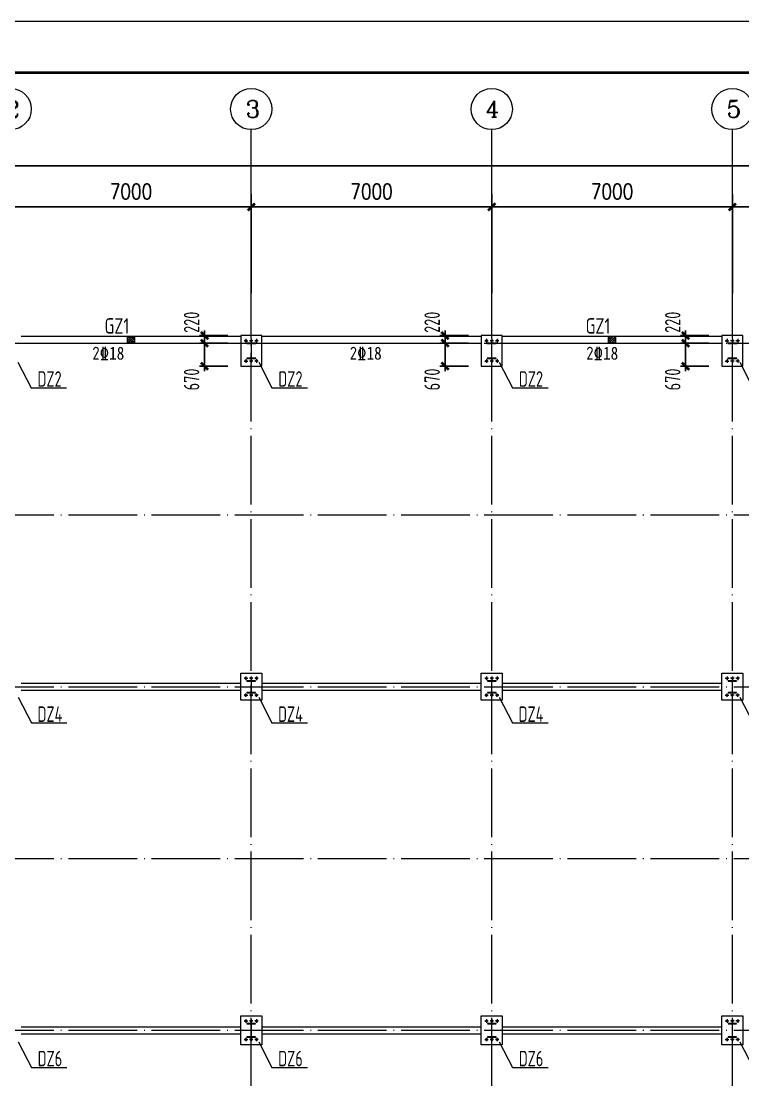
# Model space of a CAD drawing. Header units: millimetres. Extents: x 19781 to 898973, y -947928 to -267362.
# Drawn here: x 180047 to 201047, y -352504 to -321690 of the extents above; entities that cross this region are included whole.
import ezdxf
from ezdxf.enums import TextEntityAlignment as Align

# ---------------------------------------------------------------- set-up
doc = ezdxf.new("R2010")
doc.units = ezdxf.units.MM
doc.header["$LTSCALE"] = 100
doc.linetypes.add('CENTERX2', pattern=[101.599999, 63.5, -12.7, 12.7, -12.7])
doc.linetypes.add('DOTE', pattern=[2.42, 2, -0.2, 0.02, -0.2])
doc.layers.get('0').update_dxf_attribs({"lineweight": 18})
for name, color, linetype, lineweight in [('10', 7, 'Continuous', 18), ('1000', 2, 'Continuous', 18), ('11000', 4, 'Continuous', 18), ('AXIS', 3, 'Continuous', 18), ('AXIS_TEXT', 7, 'Continuous', 18), ('BORDER', 7, 'Continuous', 18), ('DIM', 3, 'Continuous', 18), ('DOTE', 1, 'DOTE', 18), ('HATCH', 254, 'Continuous', 18), ('HIDE_BEAMDIMMASS', 2, 'Continuous', 18), ('S_BEAM', 4, 'Continuous', 18), ('S_BEAMDIMLOCAL', 7, 'Continuous', 18), ('数字', 3, 'Continuous', 20), ('柱', 2, 'Continuous', 18), ('轴线', 1, 'CENTERX2', 13), ('钢柱', 4, 'Continuous', 20)]:
    doc.layers.add(name, color=color, linetype=linetype, lineweight=lineweight)
doc.styles.add('_TCH_AXIS', font='complex.shx', dxfattribs={"bigfont": 'gbcbig.shx'})
doc.styles.add('COMPLEX', font='complex.shx', dxfattribs={"bigfont": 'gbcbig.shx'})
doc.styles.add('dim_font', font='simplex.shx', dxfattribs={"width": 0.8, "bigfont": 'gbcbig.shx'})
doc.styles.get("Standard").update_dxf_attribs({"font": 'tssdeng.shx', "bigfont": 'hztxt.shx'})
doc.styles.add('TSSD_REIN', font='tssdeng.shx', dxfattribs={"width": 0.7, "bigfont": 'hztxt.shx'})
doc.dimstyles.new('DIMN150', dxfattribs={"dimscale": 1.5, "dimtxt": 300, "dimasz": 1, "dimexe": 250, "dimexo": 300, "dimgap": 150, "dimtad": 1, "dimdec": 0, "dimzin": 0, "dimdsep": 46, "dimtxsty": 'dim_font', "dimblk": '_CAXARROW', "dimcen": 0.09, "dimdle": 2, "dimclrt": 7, "dimadec": 0, "dimazin": 0, "dimtfac": 1, "dimtdec": 0, "dimtix": 1, "dimtmove": 2, "dimatfit": 3, "dimfxl": 1, "dimtolj": 1, "dimtzin": 0, "dimarcsym": 0})
doc.dimstyles.new('TSSD_100_100', dxfattribs={"dimtxt": 300, "dimasz": 100, "dimexe": 100, "dimexo": 250, "dimgap": 100, "dimtad": 1, "dimdec": 0, "dimzin": 0, "dimdsep": 46, "dimtxsty": 'TSSD_REIN', "dimblk": 'ARCHTICK', "dimcen": 0, "dimdle": 100, "dimclrt": 7, "dimadec": 0, "dimazin": 0, "dimtfac": 1, "dimtdec": 0, "dimtix": 1, "dimtmove": 2, "dimatfit": 3, "dimfxl": 1, "dimtolj": 1, "dimtzin": 0, "dimarcsym": 0})
pattern_1 = [(45, (0, 0), (-7.0710678, 7.0710678), []), (45, (0, 2.5), (-7.0710678, 7.0710678), [])]
pattern_2 = [(45, (0, 0), (-7.0710678, 7.0710678), []), (45, (0, 2.5), (-7.0710678, 7.0710678), [])]
pattern_3 = [(50, (0, 0), (-18.634971, 69.5466595), [7.5, -82.5]), (355, (0, 0), (26.726018, 71.667073), [6, -66]), (100.4514, (5.98, -0.52), (-78.641672, 43.76628), [6.374019, -70.114211]), (46.1842, (0, 20), (-20.948094, 105.948937), [11.25, -123.75]), (96.6356, (8.89, 18.62), (-113.332098, 73.354178), [9.56103, -105.1713]), (351.1842, (0, 20), (93.466195, 97.41186), [9, -99]), (21, (10, 15), (17.4183765, 69.861292), [7.5, -82.5]), (326, (10, 15), (58.119989, 49.724404), [6, -66]), (71.4514, (14.974, 11.645), (-47.563243, 76.40509), [6.374019, -70.114211]), (37.5, (0, 0), (1.2159855, 33.2893854), [0.01, -65.2, 0.01, -67, 0.01, -66.25]), (7.5, (0, 0), (26.3069537, 39.4411712), [0.01, -38.2, 0.01, -63.7, 0.01, -25.25]), (327.5, (-22.3, 0), (53.3822436, -2.2554872), [0.01, -25, 0.01, -78, 0.01, -103.5]), (317.5, (-32.3, 0), (58.318617, 10.010498), [0.01, -32.5, 0.01, -51.8, 0.01, -73.5]), (45, (0, 0), (-35.355339, 35.355339), [])]

# ---------------------------------------------------------------- blocks, each defined once
blk = doc.blocks.new('_DIMX')
blk.add_line((-150, 0), (150, 0))
blk.add_lwpolyline([(-70, -70, 50, 50, 0), (70, 70, 50, 50, 0)], format="xyseb")
blk = doc.blocks.new('*X435')
at = {"layer": 'AXIS', "color": 0, "lineweight": -2, "transparency": 16777216}
for p, q in [((179742, -329612), (179742, -326723)), ((186742, -329612), (186742, -326723)), ((179744, -327098), (186741, -327098))]:
    blk.add_line(p, q, dxfattribs=at)
at = {"layer": 'AXIS', "color": 0, "lineweight": -2, "transparency": 16777216, "xscale": 1.5, "yscale": 1.5, "zscale": 1.5, "rotation": 180}
blk.add_blockref('_DIMX', (179742, -327098), dxfattribs=at)
at = {"layer": 'AXIS', "color": 0, "lineweight": -2, "transparency": 16777216, "xscale": 1.5, "yscale": 1.5, "zscale": 1.5}
blk.add_blockref('_DIMX', (186742, -327098), dxfattribs=at)
at = {"layer": 'AXIS', "color": 7, "transparency": 16777216, "insert": (183242, -326648), "char_height": 450, "width": 3805.71, "attachment_point": 5, "style": 'dim_font'}
blk.add_mtext('7000', dxfattribs=at)
blk = doc.blocks.new('_CAXARROW')
blk.add_hatch(color=0).paths.add_polyline_path([(0, 0), (-1, 0.125), (-1, -0.125)], flags=0)
blk = doc.blocks.new('*X436')
at = {"layer": 'AXIS', "color": 0, "lineweight": -2, "transparency": 16777216}
for p, q in [((186742, -329612), (186742, -326723)), ((193742, -329612), (193742, -326723)), ((186744, -327098), (193741, -327098))]:
    blk.add_line(p, q, dxfattribs=at)
at = {"layer": 'AXIS', "color": 0, "lineweight": -2, "transparency": 16777216, "xscale": 1.5, "yscale": 1.5, "zscale": 1.5, "rotation": 180}
blk.add_blockref('_DIMX', (186742, -327098), dxfattribs=at)
at = {"layer": 'AXIS', "color": 0, "lineweight": -2, "transparency": 16777216, "xscale": 1.5, "yscale": 1.5, "zscale": 1.5}
blk.add_blockref('_DIMX', (193742, -327098), dxfattribs=at)
at = {"layer": 'AXIS', "color": 7, "transparency": 16777216, "insert": (190242, -326648), "char_height": 450, "width": 3805.71, "attachment_point": 5, "style": 'dim_font'}
blk.add_mtext('7000', dxfattribs=at)
blk = doc.blocks.new('*X437')
at = {"layer": 'AXIS', "color": 0, "lineweight": -2, "transparency": 16777216}
for p, q in [((193742, -329612), (193742, -326723)), ((200742, -329612), (200742, -326723)), ((193744, -327098), (200741, -327098))]:
    blk.add_line(p, q, dxfattribs=at)
at = {"layer": 'AXIS', "color": 0, "lineweight": -2, "transparency": 16777216, "xscale": 1.5, "yscale": 1.5, "zscale": 1.5, "rotation": 180}
blk.add_blockref('_DIMX', (193742, -327098), dxfattribs=at)
at = {"layer": 'AXIS', "color": 0, "lineweight": -2, "transparency": 16777216, "xscale": 1.5, "yscale": 1.5, "zscale": 1.5}
blk.add_blockref('_DIMX', (200742, -327098), dxfattribs=at)
at = {"layer": 'AXIS', "color": 7, "transparency": 16777216, "insert": (197242, -326648), "char_height": 450, "width": 3805.71, "attachment_point": 5, "style": 'dim_font'}
blk.add_mtext('7000', dxfattribs=at)
blk = doc.blocks.new('*X438')
at = {"layer": 'AXIS', "color": 0, "lineweight": -2, "transparency": 16777216}
for p, q in [((200742, -329612), (200742, -326723)), ((207742, -329612), (207742, -326723)), ((200744, -327098), (207741, -327098))]:
    blk.add_line(p, q, dxfattribs=at)
at = {"layer": 'AXIS', "color": 0, "lineweight": -2, "transparency": 16777216, "xscale": 1.5, "yscale": 1.5, "zscale": 1.5, "rotation": 180}
blk.add_blockref('_DIMX', (200742, -327098), dxfattribs=at)
at = {"layer": 'AXIS', "color": 0, "lineweight": -2, "transparency": 16777216, "xscale": 1.5, "yscale": 1.5, "zscale": 1.5}
blk.add_blockref('_DIMX', (207742, -327098), dxfattribs=at)
at = {"layer": 'AXIS', "color": 7, "transparency": 16777216, "insert": (204242, -326648), "char_height": 450, "width": 3805.71, "attachment_point": 5, "style": 'dim_font'}
blk.add_mtext('7000', dxfattribs=at)
blk = doc.blocks.new('_AXISO')
blk.add_circle((0, 0), 0.5)
at = {"layer": 'AXIS_TEXT', "style": 'COMPLEX', "width": 1.04167}
blk.add_attdef('A', (-0.25, -0.28), '', height=0.56, dxfattribs=at)
blk = doc.blocks.new('*X449')
at = {"layer": 'AXIS', "color": 0, "lineweight": -2, "transparency": 16777216}
for p, q in [((172742, -329312), (172742, -325523)), ((270742, -329312), (270742, -325523)), ((172744, -325898), (270741, -325898))]:
    blk.add_line(p, q, dxfattribs=at)
at = {"layer": 'AXIS', "color": 0, "lineweight": -2, "transparency": 16777216, "xscale": 1.5, "yscale": 1.5, "zscale": 1.5, "rotation": 180}
blk.add_blockref('_DIMX', (172742, -325898), dxfattribs=at)
at = {"layer": 'AXIS', "color": 0, "lineweight": -2, "transparency": 16777216, "xscale": 1.5, "yscale": 1.5, "zscale": 1.5}
blk.add_blockref('_DIMX', (270742, -325898), dxfattribs=at)
at = {"layer": 'AXIS', "color": 7, "transparency": 16777216, "insert": (221742, -325448), "char_height": 450, "width": 4834.29, "attachment_point": 5, "style": 'dim_font'}
blk.add_mtext('98000', dxfattribs=at)
blk = doc.blocks.new('_ArchTick_0')
at = {"color": 0, "linetype": 'ByBlock'}
blk.add_lwpolyline([(-0.71, -0.71, 0.5, 0.5, 0), (0.71, 0.71, 0.5, 0.5, 0)], format="xyseb", dxfattribs=at)
blk = doc.blocks.new('*X952')
at = {"layer": 'DIM', "color": 0, "lineweight": -2, "ltscale": 100, "transparency": 16777216}
for p, q in [((185382, -330912), (185382, -331882)), ((186062, -331062), (185232, -331062)), ((186062, -331732), (185232, -331732))]:
    blk.add_line(p, q, dxfattribs=at)
at = {"layer": 'DIM', "color": 0, "lineweight": -2, "ltscale": 100, "transparency": 16777216, "xscale": 150, "yscale": 150, "zscale": 150}
for p, rotation in [((185382, -331062), 90), ((185382, -331732), 270)]:
    blk.add_blockref('_ArchTick_0', p, dxfattribs=dict(at, rotation=rotation))
at = {"layer": 'DIM', "color": 7, "ltscale": 100, "transparency": 16777216, "insert": (185007, -332119), "char_height": 450, "width": 2385, "attachment_point": 5, "rotation": 90, "style": 'TSSD_REIN'}
blk.add_mtext('670', dxfattribs=at)
blk = doc.blocks.new('_ARCHTICK')
at = {"color": 0, "linetype": 'ByBlock', "const_width": 0.5}
blk.add_lwpolyline([(-0.5, -0.5), (0.5, 0.5)], dxfattribs=at)
blk = doc.blocks.new('*X953')
at = {"layer": 'DIM', "color": 0, "lineweight": -2, "ltscale": 100, "transparency": 16777216}
for p, q in [((186062, -330842), (185232, -330842)), ((185382, -330842), (185382, -330692)), ((185382, -330842), (185382, -331062)), ((186062, -331062), (185232, -331062)), ((185382, -331062), (185382, -331212))]:
    blk.add_line(p, q, dxfattribs=at)
at = {"layer": 'DIM', "color": 0, "lineweight": -2, "ltscale": 100, "transparency": 16777216, "xscale": 150, "yscale": 150, "zscale": 150}
for p, rotation in [((185382, -330842), 270), ((185382, -331062), 90)]:
    blk.add_blockref('_ArchTick_0', p, dxfattribs=dict(at, rotation=rotation))
at = {"layer": 'DIM', "color": 7, "ltscale": 100, "transparency": 16777216, "insert": (185007, -330455), "char_height": 450, "width": 2430, "attachment_point": 5, "rotation": 90, "style": 'TSSD_REIN'}
blk.add_mtext('220', dxfattribs=at)
blk = doc.blocks.new('*X956')
at = {"layer": 'DIM', "color": 0, "lineweight": -2, "ltscale": 100, "transparency": 16777216}
for p, q in [((192382, -330912), (192382, -331882)), ((193062, -331062), (192232, -331062)), ((193062, -331732), (192232, -331732))]:
    blk.add_line(p, q, dxfattribs=at)
at = {"layer": 'DIM', "color": 0, "lineweight": -2, "ltscale": 100, "transparency": 16777216, "xscale": 150, "yscale": 150, "zscale": 150}
for p, rotation in [((192382, -331062), 90), ((192382, -331732), 270)]:
    blk.add_blockref('_ArchTick_0', p, dxfattribs=dict(at, rotation=rotation))
at = {"layer": 'DIM', "color": 7, "ltscale": 100, "transparency": 16777216, "insert": (192007, -332119), "char_height": 450, "width": 2385, "attachment_point": 5, "rotation": 90, "style": 'TSSD_REIN'}
blk.add_mtext('670', dxfattribs=at)
blk = doc.blocks.new('*X957')
at = {"layer": 'DIM', "color": 0, "lineweight": -2, "ltscale": 100, "transparency": 16777216}
for p, q in [((193062, -330842), (192232, -330842)), ((192382, -330842), (192382, -330692)), ((192382, -330842), (192382, -331062)), ((193062, -331062), (192232, -331062)), ((192382, -331062), (192382, -331212))]:
    blk.add_line(p, q, dxfattribs=at)
at = {"layer": 'DIM', "color": 0, "lineweight": -2, "ltscale": 100, "transparency": 16777216, "xscale": 150, "yscale": 150, "zscale": 150}
for p, rotation in [((192382, -330842), 270), ((192382, -331062), 90)]:
    blk.add_blockref('_ArchTick_0', p, dxfattribs=dict(at, rotation=rotation))
at = {"layer": 'DIM', "color": 7, "ltscale": 100, "transparency": 16777216, "insert": (192007, -330455), "char_height": 450, "width": 2430, "attachment_point": 5, "rotation": 90, "style": 'TSSD_REIN'}
blk.add_mtext('220', dxfattribs=at)
blk = doc.blocks.new('*X960')
at = {"layer": 'DIM', "color": 0, "lineweight": -2, "ltscale": 100, "transparency": 16777216}
for p, q in [((199382, -330912), (199382, -331882)), ((200062, -331062), (199232, -331062)), ((200062, -331732), (199232, -331732))]:
    blk.add_line(p, q, dxfattribs=at)
at = {"layer": 'DIM', "color": 0, "lineweight": -2, "ltscale": 100, "transparency": 16777216, "xscale": 150, "yscale": 150, "zscale": 150}
for p, rotation in [((199382, -331062), 90), ((199382, -331732), 270)]:
    blk.add_blockref('_ArchTick_0', p, dxfattribs=dict(at, rotation=rotation))
at = {"layer": 'DIM', "color": 7, "ltscale": 100, "transparency": 16777216, "insert": (199007, -332119), "char_height": 450, "width": 2385, "attachment_point": 5, "rotation": 90, "style": 'TSSD_REIN'}
blk.add_mtext('670', dxfattribs=at)
blk = doc.blocks.new('*X961')
at = {"layer": 'DIM', "color": 0, "lineweight": -2, "ltscale": 100, "transparency": 16777216}
for p, q in [((200062, -330842), (199232, -330842)), ((199382, -330842), (199382, -330692)), ((199382, -330842), (199382, -331062)), ((200062, -331062), (199232, -331062)), ((199382, -331062), (199382, -331212))]:
    blk.add_line(p, q, dxfattribs=at)
at = {"layer": 'DIM', "color": 0, "lineweight": -2, "ltscale": 100, "transparency": 16777216, "xscale": 150, "yscale": 150, "zscale": 150}
for p, rotation in [((199382, -330842), 270), ((199382, -331062), 90)]:
    blk.add_blockref('_ArchTick_0', p, dxfattribs=dict(at, rotation=rotation))
at = {"layer": 'DIM', "color": 7, "ltscale": 100, "transparency": 16777216, "insert": (199007, -330455), "char_height": 450, "width": 2430, "attachment_point": 5, "rotation": 90, "style": 'TSSD_REIN'}
blk.add_mtext('220', dxfattribs=at)

msp = doc.modelspace()

# ---------------------------------------------------------------- hatches: boundary and pattern name
h = msp.add_hatch(color=256)
edge = h.paths.add_edge_path(flags=0)
edge.add_arc((186587, -330992), 26, 0, 360)
h = msp.add_hatch(color=256)
edge = h.paths.add_edge_path(flags=0)
edge.add_arc((186742, -330992), 26, 0, 360)
h = msp.add_hatch(color=256)
edge = h.paths.add_edge_path(flags=0)
edge.add_arc((186897, -330992), 26, 0, 360)
h = msp.add_hatch(color=256)
edge = h.paths.add_edge_path(flags=0)
edge.add_arc((193587, -330992), 26, 0, 360)
h = msp.add_hatch(color=256)
edge = h.paths.add_edge_path(flags=0)
edge.add_arc((193742, -330992), 26, 0, 360)
h = msp.add_hatch(color=256)
edge = h.paths.add_edge_path(flags=0)
edge.add_arc((193897, -330992), 26, 0, 360)
h = msp.add_hatch(color=256)
edge = h.paths.add_edge_path(flags=0)
edge.add_arc((200587, -330992), 26, 0, 360)
h = msp.add_hatch(color=256)
edge = h.paths.add_edge_path(flags=0)
edge.add_arc((200742, -330992), 26, 0, 360)
h = msp.add_hatch(color=256)
edge = h.paths.add_edge_path(flags=0)
edge.add_arc((200897, -330992), 26, 0, 360)
h = msp.add_hatch(color=256)
edge = h.paths.add_edge_path(flags=0)
edge.add_arc((186587, -331582), 26, 0, 360)
h = msp.add_hatch(color=256)
edge = h.paths.add_edge_path(flags=0)
edge.add_arc((186742, -331582), 26, 0, 360)
h = msp.add_hatch(color=256)
edge = h.paths.add_edge_path(flags=0)
edge.add_arc((186897, -331582), 26, 0, 360)
h = msp.add_hatch(color=256)
edge = h.paths.add_edge_path(flags=0)
edge.add_arc((193587, -331582), 26, 0, 360)
h = msp.add_hatch(color=256)
edge = h.paths.add_edge_path(flags=0)
edge.add_arc((193742, -331582), 26, 0, 360)
h = msp.add_hatch(color=256)
edge = h.paths.add_edge_path(flags=0)
edge.add_arc((193897, -331582), 26, 0, 360)
h = msp.add_hatch(color=256)
edge = h.paths.add_edge_path(flags=0)
edge.add_arc((200587, -331582), 26, 0, 360)
h = msp.add_hatch(color=256)
edge = h.paths.add_edge_path(flags=0)
edge.add_arc((200742, -331582), 26, 0, 360)
h = msp.add_hatch(color=256)
edge = h.paths.add_edge_path(flags=0)
edge.add_arc((200897, -331582), 26, 0, 360)
h = msp.add_hatch(color=256)
edge = h.paths.add_edge_path(flags=0)
edge.add_arc((186587, -340817), 26, 0, 360)
h = msp.add_hatch(color=256)
edge = h.paths.add_edge_path(flags=0)
edge.add_arc((186742, -340817), 26, 0, 360)
h = msp.add_hatch(color=256)
edge = h.paths.add_edge_path(flags=0)
edge.add_arc((186897, -340817), 26, 0, 360)
h = msp.add_hatch(color=256)
edge = h.paths.add_edge_path(flags=0)
edge.add_arc((193587, -340817), 26, 0, 360)
h = msp.add_hatch(color=256)
edge = h.paths.add_edge_path(flags=0)
edge.add_arc((193742, -340817), 26, 0, 360)
h = msp.add_hatch(color=256)
edge = h.paths.add_edge_path(flags=0)
edge.add_arc((193897, -340817), 26, 0, 360)
h = msp.add_hatch(color=256)
edge = h.paths.add_edge_path(flags=0)
edge.add_arc((200587, -340817), 26, 0, 360)
h = msp.add_hatch(color=256)
edge = h.paths.add_edge_path(flags=0)
edge.add_arc((200742, -340817), 26, 0, 360)
h = msp.add_hatch(color=256)
edge = h.paths.add_edge_path(flags=0)
edge.add_arc((200897, -340817), 26, 0, 360)
h = msp.add_hatch(color=256)
edge = h.paths.add_edge_path(flags=0)
edge.add_arc((186587, -341307), 26, 0, 360)
h = msp.add_hatch(color=256)
edge = h.paths.add_edge_path(flags=0)
edge.add_arc((186742, -341307), 26, 0, 360)
h = msp.add_hatch(color=256)
edge = h.paths.add_edge_path(flags=0)
edge.add_arc((186897, -341307), 26, 0, 360)
h = msp.add_hatch(color=256)
edge = h.paths.add_edge_path(flags=0)
edge.add_arc((193587, -341307), 26, 0, 360)
h = msp.add_hatch(color=256)
edge = h.paths.add_edge_path(flags=0)
edge.add_arc((193742, -341307), 26, 0, 360)
h = msp.add_hatch(color=256)
edge = h.paths.add_edge_path(flags=0)
edge.add_arc((193897, -341307), 26, 0, 360)
h = msp.add_hatch(color=256)
edge = h.paths.add_edge_path(flags=0)
edge.add_arc((200587, -341307), 26, 0, 360)
h = msp.add_hatch(color=256)
edge = h.paths.add_edge_path(flags=0)
edge.add_arc((200742, -341307), 26, 0, 360)
h = msp.add_hatch(color=256)
edge = h.paths.add_edge_path(flags=0)
edge.add_arc((200897, -341307), 26, 0, 360)
h = msp.add_hatch(color=256)
edge = h.paths.add_edge_path(flags=0)
edge.add_arc((186587, -350792), 26, 0, 360)
h = msp.add_hatch(color=256)
edge = h.paths.add_edge_path(flags=0)
edge.add_arc((186742, -350792), 26, 0, 360)
h = msp.add_hatch(color=256)
edge = h.paths.add_edge_path(flags=0)
edge.add_arc((186897, -350792), 26, 0, 360)
h = msp.add_hatch(color=256)
edge = h.paths.add_edge_path(flags=0)
edge.add_arc((193587, -350792), 26, 0, 360)
h = msp.add_hatch(color=256)
edge = h.paths.add_edge_path(flags=0)
edge.add_arc((193742, -350792), 26, 0, 360)
h = msp.add_hatch(color=256)
edge = h.paths.add_edge_path(flags=0)
edge.add_arc((193897, -350792), 26, 0, 360)
h = msp.add_hatch(color=256)
edge = h.paths.add_edge_path(flags=0)
edge.add_arc((200587, -350792), 26, 0, 360)
h = msp.add_hatch(color=256)
edge = h.paths.add_edge_path(flags=0)
edge.add_arc((200742, -350792), 26, 0, 360)
h = msp.add_hatch(color=256)
edge = h.paths.add_edge_path(flags=0)
edge.add_arc((200897, -350792), 26, 0, 360)
h = msp.add_hatch(color=256)
edge = h.paths.add_edge_path(flags=0)
edge.add_arc((186587, -351332), 26, 0, 360)
h = msp.add_hatch(color=256)
edge = h.paths.add_edge_path(flags=0)
edge.add_arc((186742, -351332), 26, 0, 360)
h = msp.add_hatch(color=256)
edge = h.paths.add_edge_path(flags=0)
edge.add_arc((186897, -351332), 26, 0, 360)
h = msp.add_hatch(color=256)
edge = h.paths.add_edge_path(flags=0)
edge.add_arc((193587, -351332), 26, 0, 360)
h = msp.add_hatch(color=256)
edge = h.paths.add_edge_path(flags=0)
edge.add_arc((193742, -351332), 26, 0, 360)
h = msp.add_hatch(color=256)
edge = h.paths.add_edge_path(flags=0)
edge.add_arc((193897, -351332), 26, 0, 360)
h = msp.add_hatch(color=256)
edge = h.paths.add_edge_path(flags=0)
edge.add_arc((200587, -351332), 26, 0, 360)
h = msp.add_hatch(color=256)
edge = h.paths.add_edge_path(flags=0)
edge.add_arc((200742, -351332), 26, 0, 360)
h = msp.add_hatch(color=256)
edge = h.paths.add_edge_path(flags=0)
edge.add_arc((200897, -351332), 26, 0, 360)
at = {"layer": '10', "ltscale": 100}
h = msp.add_hatch(dxfattribs=at)
h.set_pattern_fill('金属', color=256, style=0, pattern_type=0)
h.set_pattern_definition(pattern_1)
h.paths.add_polyline_path([(186746, -331074), (186872, -331074), (186872, -331062), (186612, -331062), (186612, -331074), (186738, -331074), (186738, -331500), (186612, -331500), (186612, -331512), (186872, -331512), (186872, -331500), (186746, -331500)], flags=0)
h = msp.add_hatch(dxfattribs=at)
h.set_pattern_fill('金属', color=256, style=0, pattern_type=0)
h.set_pattern_definition(pattern_1)
h.paths.add_polyline_path([(193746, -331074), (193872, -331074), (193872, -331062), (193612, -331062), (193612, -331074), (193738, -331074), (193738, -331500), (193612, -331500), (193612, -331512), (193872, -331512), (193872, -331500), (193746, -331500)], flags=0)
h = msp.add_hatch(dxfattribs=at)
h.set_pattern_fill('金属', color=256, style=0, pattern_type=0)
h.set_pattern_definition(pattern_1)
h.paths.add_polyline_path([(200746, -331074), (200872, -331074), (200872, -331062), (200612, -331062), (200612, -331074), (200738, -331074), (200738, -331500), (200612, -331500), (200612, -331512), (200872, -331512), (200872, -331500), (200746, -331500)], flags=0)
h = msp.add_hatch(dxfattribs=at)
h.set_pattern_fill('金属', color=256, style=0, pattern_type=0)
h.set_pattern_definition(pattern_2)
h.paths.add_polyline_path([(186746, -340897), (186867, -340897), (186867, -340887), (186617, -340887), (186617, -340897), (186738, -340897), (186738, -341227), (186617, -341227), (186617, -341237), (186867, -341237), (186867, -341227), (186746, -341227)], flags=0)
h = msp.add_hatch(dxfattribs=at)
h.set_pattern_fill('金属', color=256, style=0, pattern_type=0)
h.set_pattern_definition(pattern_2)
h.paths.add_polyline_path([(193746, -340897), (193867, -340897), (193867, -340887), (193617, -340887), (193617, -340897), (193738, -340897), (193738, -341227), (193617, -341227), (193617, -341237), (193867, -341237), (193867, -341227), (193746, -341227)], flags=0)
h = msp.add_hatch(dxfattribs=at)
h.set_pattern_fill('金属', color=256, style=0, pattern_type=0)
h.set_pattern_definition(pattern_2)
h.paths.add_polyline_path([(200746, -340897), (200867, -340897), (200867, -340887), (200617, -340887), (200617, -340897), (200738, -340897), (200738, -341227), (200617, -341227), (200617, -341237), (200867, -341237), (200867, -341227), (200746, -341227)], flags=0)
h = msp.add_hatch(dxfattribs=at)
h.set_pattern_fill('金属', color=256, style=0, pattern_type=0)
h.set_pattern_definition(pattern_1)
h.paths.add_polyline_path([(186746, -350874), (186867, -350874), (186867, -350862), (186617, -350862), (186617, -350874), (186738, -350874), (186738, -351250), (186617, -351250), (186617, -351262), (186867, -351262), (186867, -351250), (186746, -351250)], flags=0)
h = msp.add_hatch(dxfattribs=at)
h.set_pattern_fill('金属', color=256, style=0, pattern_type=0)
h.set_pattern_definition(pattern_1)
h.paths.add_polyline_path([(193746, -350874), (193867, -350874), (193867, -350862), (193617, -350862), (193617, -350874), (193738, -350874), (193738, -351250), (193617, -351250), (193617, -351262), (193867, -351262), (193867, -351250), (193746, -351250)], flags=0)
h = msp.add_hatch(dxfattribs=at)
h.set_pattern_fill('金属', color=256, style=0, pattern_type=0)
h.set_pattern_definition(pattern_1)
h.paths.add_polyline_path([(200746, -350874), (200867, -350874), (200867, -350862), (200617, -350862), (200617, -350874), (200738, -350874), (200738, -351250), (200617, -351250), (200617, -351262), (200867, -351262), (200867, -351250), (200746, -351250)], flags=0)
at = {"layer": 'HATCH', "ltscale": 100}
h = msp.add_hatch(dxfattribs=at)
h.set_pattern_fill('ARMORED', color=256, style=0, pattern_type=0)
h.set_pattern_definition(pattern_3)
h.paths.add_polyline_path([(183342, -330862), (183342, -331062), (183142, -331062), (183142, -330862)], flags=0)
h = msp.add_hatch(dxfattribs=at)
h.set_pattern_fill('ARMORED', color=256, style=0, pattern_type=0)
h.set_pattern_definition(pattern_3)
h.paths.add_polyline_path([(197342, -330862), (197342, -331062), (197142, -331062), (197142, -330862)], flags=0)

# ---------------------------------------------------------------- linework, layer by layer
at = {"layer": '1000', "ltscale": 100}
for points in [[(187047, -330842), (186437, -330842), (186437, -331732), (187047, -331732)], [(194047, -330842), (193437, -330842), (193437, -331732), (194047, -331732)], [(201047, -330842), (200437, -330842), (200437, -331732), (201047, -331732)], [(186437, -341457), (186437, -340667), (187047, -340667), (187047, -341457)], [(193437, -341457), (193437, -340667), (194047, -340667), (194047, -341457)], [(200437, -341457), (200437, -340667), (201047, -340667), (201047, -341457)], [(186437, -350642), (187047, -350642), (187047, -351482), (186437, -351482)], [(193437, -350642), (194047, -350642), (194047, -351482), (193437, -351482)], [(200437, -350642), (201047, -350642), (201047, -351482), (200437, -351482)]]:
    msp.add_lwpolyline(points, close=True, dxfattribs=at)
at = {"layer": '11000'}
for centre in [(186587, -330992), (186742, -330992), (186897, -330992), (193587, -330992), (193742, -330992), (193897, -330992), (200587, -330992), (200742, -330992), (200897, -330992), (186587, -331582), (186742, -331582), (186897, -331582), (193587, -331582), (193742, -331582), (193897, -331582), (200587, -331582), (200742, -331582), (200897, -331582), (186587, -340817), (186742, -340817), (186897, -340817), (193587, -340817), (193742, -340817), (193897, -340817), (200587, -340817), (200742, -340817), (200897, -340817), (186587, -341307), (186742, -341307), (186897, -341307), (193587, -341307), (193742, -341307), (193897, -341307), (200587, -341307), (200742, -341307), (200897, -341307), (186587, -350792), (186742, -350792), (186897, -350792), (193587, -350792), (193742, -350792), (193897, -350792), (200587, -350792), (200742, -350792), (200897, -350792), (186587, -351332), (186742, -351332), (186897, -351332), (193587, -351332), (193742, -351332), (193897, -351332), (200587, -351332), (200742, -351332), (200897, -351332)]:
    msp.add_circle(centre, 26, dxfattribs=at)
at = {"layer": 'AXIS'}
for p, q in [((186742, -330062), (186742, -324848)), ((193742, -330062), (193742, -324848)), ((200742, -330062), (200742, -324848))]:
    msp.add_line(p, q, dxfattribs=at)
at = {"layer": 'BORDER'}
msp.add_lwpolyline([(157416.79, -384690.47), (157416.79, -321690.47), (291066.79, -321690.47), (291066.79, -384690.47)], close=True, dxfattribs=at)
msp.add_lwpolyline([(161166.79, -383190.47, 75, 75, 0), (161166.79, -323190.47, 75, 75, 0), (289566.79, -323190.47, 75, 75, 0), (289566.79, -383190.47, 75, 75, 0)], format="xyseb", close=True, dxfattribs=at)
at = {"layer": 'DOTE', "linetype": 'DOTE', "ltscale": 10}
for p, q in [((186742, -372062), (186742, -330062)), ((193742, -372062), (193742, -330062)), ((200742, -372062), (200742, -330062)), ((171742, -331062), (271742, -331062)), ((171742, -336062), (271742, -336062)), ((171742, -341062), (271742, -341062)), ((171742, -346062), (271742, -346062)), ((171742, -351062), (271742, -351062))]:
    msp.add_line(p, q, dxfattribs=at)
at = {"layer": 'S_BEAM'}
for p, q in [((180047, -330862), (186437, -330862)), ((187047, -330862), (193437.01, -330862)), ((194047.01, -330862), (200437.01, -330862)), ((180047, -331062), (186437, -331062)), ((187047, -331062), (193437.01, -331062)), ((194047.01, -331062), (200437.01, -331062)), ((180047, -340962), (186437, -340962)), ((187047, -340962), (193437.01, -340962)), ((194047.01, -340962), (200437.01, -340962)), ((180047, -341162), (186437, -341162)), ((187047, -341162), (193437.01, -341162)), ((194047.01, -341162), (200437.01, -341162)), ((180047, -350962), (186437, -350962)), ((187047, -350962), (193437.01, -350962)), ((194047.01, -350962), (200437.01, -350962)), ((180047, -351162), (186437, -351162)), ((187047, -351162), (193437.01, -351162)), ((194047.01, -351162), (200437.01, -351162))]:
    msp.add_line(p, q, dxfattribs=at)
at = {"layer": '数字', "ltscale": 100}
for p, q in [((179949, -331613), (180333.43, -332361.58)), ((186958, -331613), (187342.43, -332361.58)), ((193958, -331613), (194342.43, -332361.58)), ((200958, -331613), (201342.43, -332361.58)), ((180333.43, -332361.58), (181369, -332361.58)), ((187342.43, -332361.58), (188378, -332361.58)), ((194342.43, -332361.58), (195378, -332361.58)), ((179960, -341369), (180344.43, -342117.58)), ((186960, -341369), (187344.43, -342117.58)), ((193960, -341369), (194344.43, -342117.58)), ((200960, -341369), (201344.43, -342117.58)), ((180344.43, -342117.58), (181380, -342117.58)), ((187344.43, -342117.58), (188380, -342117.58)), ((194344.43, -342117.58), (195380, -342117.58)), ((179960, -351394), (180344.43, -352142.58)), ((186960, -351394), (187344.43, -352142.58)), ((193960, -351394), (194344.43, -352142.58)), ((200960, -351394), (201344.43, -352142.58)), ((180344.43, -352142.58), (181380, -352142.58)), ((187344.43, -352142.58), (188380, -352142.58)), ((194344.43, -352142.58), (195380, -352142.58))]:
    msp.add_line(p, q, dxfattribs=at)
at = {"layer": '柱'}
for points in [[(183342, -330862), (183342, -331062), (183142, -331062), (183142, -330862)], [(197342, -330862), (197342, -331062), (197142, -331062), (197142, -330862)]]:
    msp.add_lwpolyline(points, close=True, dxfattribs=at)
at = {"layer": '轴线'}
for p, q in [((186587, -330941), (186587, -331043)), ((186742, -330941), (186742, -331043)), ((186897, -330941), (186897, -331043)), ((193587, -330941), (193587, -331043)), ((193742, -330941), (193742, -331043)), ((193897, -330941), (193897, -331043)), ((200587, -330941), (200587, -331043)), ((200742, -330941), (200742, -331043)), ((200897, -330941), (200897, -331043)), ((186536, -330992), (186638, -330992)), ((186793, -330992), (186691, -330992)), ((186948, -330992), (186846, -330992)), ((193536, -330992), (193638, -330992)), ((193793, -330992), (193691, -330992)), ((193948, -330992), (193846, -330992)), ((200536, -330992), (200638, -330992)), ((200793, -330992), (200691, -330992)), ((200948, -330992), (200846, -330992)), ((186587, -331531), (186587, -331633)), ((186742, -331531), (186742, -331633)), ((186897, -331531), (186897, -331633)), ((193587, -331531), (193587, -331633)), ((193742, -331531), (193742, -331633)), ((193897, -331531), (193897, -331633)), ((200587, -331531), (200587, -331633)), ((200742, -331531), (200742, -331633)), ((200897, -331531), (200897, -331633)), ((186536, -331582), (186638, -331582)), ((186793, -331582), (186691, -331582)), ((186948, -331582), (186846, -331582)), ((193536, -331582), (193638, -331582)), ((193793, -331582), (193691, -331582)), ((193948, -331582), (193846, -331582)), ((200536, -331582), (200638, -331582)), ((200793, -331582), (200691, -331582)), ((200948, -331582), (200846, -331582)), ((186587, -340766), (186587, -340868)), ((186742, -340766), (186742, -340868)), ((186897, -340766), (186897, -340868)), ((193587, -340766), (193587, -340868)), ((193742, -340766), (193742, -340868)), ((193897, -340766), (193897, -340868)), ((200587, -340766), (200587, -340868)), ((200742, -340766), (200742, -340868)), ((200897, -340766), (200897, -340868)), ((186536, -340817), (186638, -340817)), ((186793, -340817), (186691, -340817)), ((186948, -340817), (186846, -340817)), ((193536, -340817), (193638, -340817)), ((193793, -340817), (193691, -340817)), ((193948, -340817), (193846, -340817)), ((200536, -340817), (200638, -340817)), ((200793, -340817), (200691, -340817)), ((200948, -340817), (200846, -340817)), ((186536, -341307), (186638, -341307)), ((186587, -341358), (186587, -341256)), ((186793, -341307), (186691, -341307)), ((186742, -341358), (186742, -341256)), ((186948, -341307), (186846, -341307)), ((186897, -341358), (186897, -341256)), ((193536, -341307), (193638, -341307)), ((193587, -341358), (193587, -341256)), ((193793, -341307), (193691, -341307)), ((193742, -341358), (193742, -341256)), ((193948, -341307), (193846, -341307)), ((193897, -341358), (193897, -341256)), ((200536, -341307), (200638, -341307)), ((200587, -341358), (200587, -341256)), ((200793, -341307), (200691, -341307)), ((200742, -341358), (200742, -341256)), ((200948, -341307), (200846, -341307)), ((200897, -341358), (200897, -341256)), ((186536, -350792), (186638, -350792)), ((186587, -350741), (186587, -350843)), ((186793, -350792), (186691, -350792)), ((186742, -350741), (186742, -350843)), ((186948, -350792), (186846, -350792)), ((186897, -350741), (186897, -350843)), ((193536, -350792), (193638, -350792)), ((193587, -350741), (193587, -350843)), ((193793, -350792), (193691, -350792)), ((193742, -350741), (193742, -350843)), ((193948, -350792), (193846, -350792)), ((193897, -350741), (193897, -350843)), ((200536, -350792), (200638, -350792)), ((200587, -350741), (200587, -350843)), ((200793, -350792), (200691, -350792)), ((200742, -350741), (200742, -350843)), ((200948, -350792), (200846, -350792)), ((200897, -350741), (200897, -350843)), ((186536, -351332), (186638, -351332)), ((186587, -351281), (186587, -351383)), ((186793, -351332), (186691, -351332)), ((186742, -351281), (186742, -351383)), ((186948, -351332), (186846, -351332)), ((186897, -351281), (186897, -351383)), ((193536, -351332), (193638, -351332)), ((193587, -351281), (193587, -351383)), ((193793, -351332), (193691, -351332)), ((193742, -351281), (193742, -351383)), ((193948, -351332), (193846, -351332)), ((193897, -351281), (193897, -351383)), ((200536, -351332), (200638, -351332)), ((200587, -351281), (200587, -351383)), ((200793, -351332), (200691, -351332)), ((200742, -351281), (200742, -351383)), ((200948, -351332), (200846, -351332)), ((200897, -351281), (200897, -351383))]:
    msp.add_line(p, q, dxfattribs=at)
at = {"layer": '钢柱', "ltscale": 100}
for points in [[(186746, -331074), (186872, -331074), (186872, -331062), (186612, -331062), (186612, -331074), (186738, -331074), (186738, -331500), (186612, -331500), (186612, -331512), (186872, -331512), (186872, -331500), (186746, -331500)], [(193746, -331074), (193872, -331074), (193872, -331062), (193612, -331062), (193612, -331074), (193738, -331074), (193738, -331500), (193612, -331500), (193612, -331512), (193872, -331512), (193872, -331500), (193746, -331500)], [(200746, -331074), (200872, -331074), (200872, -331062), (200612, -331062), (200612, -331074), (200738, -331074), (200738, -331500), (200612, -331500), (200612, -331512), (200872, -331512), (200872, -331500), (200746, -331500)], [(186746, -340897), (186867, -340897), (186867, -340887), (186617, -340887), (186617, -340897), (186738, -340897), (186738, -341227), (186617, -341227), (186617, -341237), (186867, -341237), (186867, -341227), (186746, -341227)], [(193746, -340897), (193867, -340897), (193867, -340887), (193617, -340887), (193617, -340897), (193738, -340897), (193738, -341227), (193617, -341227), (193617, -341237), (193867, -341237), (193867, -341227), (193746, -341227)], [(200746, -340897), (200867, -340897), (200867, -340887), (200617, -340887), (200617, -340897), (200738, -340897), (200738, -341227), (200617, -341227), (200617, -341237), (200867, -341237), (200867, -341227), (200746, -341227)], [(186746, -350874), (186867, -350874), (186867, -350862), (186617, -350862), (186617, -350874), (186738, -350874), (186738, -351250), (186617, -351250), (186617, -351262), (186867, -351262), (186867, -351250), (186746, -351250)], [(193746, -350874), (193867, -350874), (193867, -350862), (193617, -350862), (193617, -350874), (193738, -350874), (193738, -351250), (193617, -351250), (193617, -351262), (193867, -351262), (193867, -351250), (193746, -351250)], [(200746, -350874), (200867, -350874), (200867, -350862), (200617, -350862), (200617, -350874), (200738, -350874), (200738, -351250), (200617, -351250), (200617, -351262), (200867, -351262), (200867, -351250), (200746, -351250)]]:
    msp.add_lwpolyline(points, close=True, dxfattribs=at)

# ---------------------------------------------------------------- block references
at = {"layer": 'AXIS'}
ref = msp.add_blockref('_AXISO', (179742, -324248), dxfattribs=dict(at, xscale=1200, yscale=1200, zscale=1200))
ref.add_attrib('A', '2', (179577.61, -324494.59), dxfattribs={"layer": 'AXIS_TEXT', "height": 493.19, "style": '_TCH_AXIS'})
ref = msp.add_blockref('_AXISO', (186742, -324248), dxfattribs=dict(at, xscale=1200, yscale=1200, zscale=1200))
ref.add_attrib('A', '3', (186577.61, -324494.59), dxfattribs={"layer": 'AXIS_TEXT', "height": 493.19, "style": '_TCH_AXIS'})
ref = msp.add_blockref('_AXISO', (193742, -324248), dxfattribs=dict(at, xscale=1200, yscale=1200, zscale=1200))
ref.add_attrib('A', '4', (193570.31, -324488.37), dxfattribs={"layer": 'AXIS_TEXT', "height": 480.75, "style": '_TCH_AXIS', "width": 0.9375})
ref = msp.add_blockref('_AXISO', (200742, -324248), dxfattribs=dict(at, xscale=1200, yscale=1200, zscale=1200))
ref.add_attrib('A', '5', (200577.61, -324494.59), dxfattribs={"layer": 'AXIS_TEXT', "height": 493.19, "style": '_TCH_AXIS'})

# ---------------------------------------------------------------- texts
at = {"layer": 'HIDE_BEAMDIMMASS', "width": 0.779817}
for p in [(182474, -330786), (196474, -330786)]:
    msp.add_text('GZ1', height=450, dxfattribs=at).set_placement(p)
at = {"layer": 'S_BEAMDIMLOCAL', "char_height": 375, "width": 1177.8329, "attachment_point": 7}
for insert in [(182118.94, -331548), (189608.94, -331548), (196491.94, -331548)]:
    msp.add_mtext('{\\W0.863333;2\\fsimsun|b0|i0|c0|p253;\x8418}', dxfattribs=dict(at, insert=insert))
at = {"layer": '数字', "ltscale": 100, "style": 'TSSD_REIN', "width": 0.7}
for s, p in [('DZ2', (180873.36, -332104.88)), ('DZ2', (187882.36, -332104.88)), ('DZ2', (194882.36, -332104.88)), ('DZ4', (180884.36, -341860.88)), ('DZ4', (187884.36, -341860.88)), ('DZ4', (194884.36, -341860.88)), ('DZ6', (180884.36, -351885.88)), ('DZ6', (187884.36, -351885.88)), ('DZ6', (194884.36, -351885.88))]:
    msp.add_text(s, height=450, dxfattribs=at).set_placement(p, align=Align.MIDDLE_CENTER)

# ---------------------------------------------------------------- dimensions: what is measured, and where the dimension line sits
at = {"layer": 'AXIS'}
for base, p1, p2, picture, middle in [((270742, -325898), (172742, -329762), (270742, -329762), '*X449', (221742, -325448)), ((186742, -327098), (179742, -330062), (186742, -330062), '*X435', (183242, -326648)), ((193742, -327098), (186742, -330062), (193742, -330062), '*X436', (190242, -326648)), ((200742, -327098), (193742, -330062), (200742, -330062), '*X437', (197242, -326648)), ((207742, -327098), (200742, -330062), (207742, -330062), '*X438', (204242, -326648))]:
    dim = msp.add_linear_dim(base=base, p1=p1, p2=p2, dimstyle='DIMN150', override={"dimsah": 1, "dimtzin": 0}, dxfattribs=at)
    dim.commit()
    dim.dimension.update_dxf_attribs({"geometry": picture, "text_midpoint": middle})
at = {"layer": 'DIM', "ltscale": 100}
for base, p1, p2, picture, middle in [((185381.68, -331062), (186437, -330842), (186437, -331062), '*X953', (185006.68, -330454.88)), ((192381.68, -331062), (193437, -330842), (193437, -331062), '*X957', (192006.68, -330454.88)), ((199381.68, -331062), (200437, -330842), (200437, -331062), '*X961', (199006.68, -330454.88)), ((185381.68, -331732), (186437, -331062), (186437, -331732), '*X952', (185006.68, -332119.11)), ((192381.68, -331732), (193437, -331062), (193437, -331732), '*X956', (192006.68, -332119.11)), ((199381.68, -331732), (200437, -331062), (200437, -331732), '*X960', (199006.68, -332119.11))]:
    dim = msp.add_linear_dim(base=base, p1=p1, p2=p2, angle=270, dimstyle='TSSD_100_100', override={"dimscale": 1.5, "dimsah": 1, "dimtzin": 0}, dxfattribs=at)
    dim.commit()
    dim.dimension.update_dxf_attribs({"geometry": picture, "text_midpoint": middle, "dimtype": 160})

doc.saveas('drawing.dxf')
